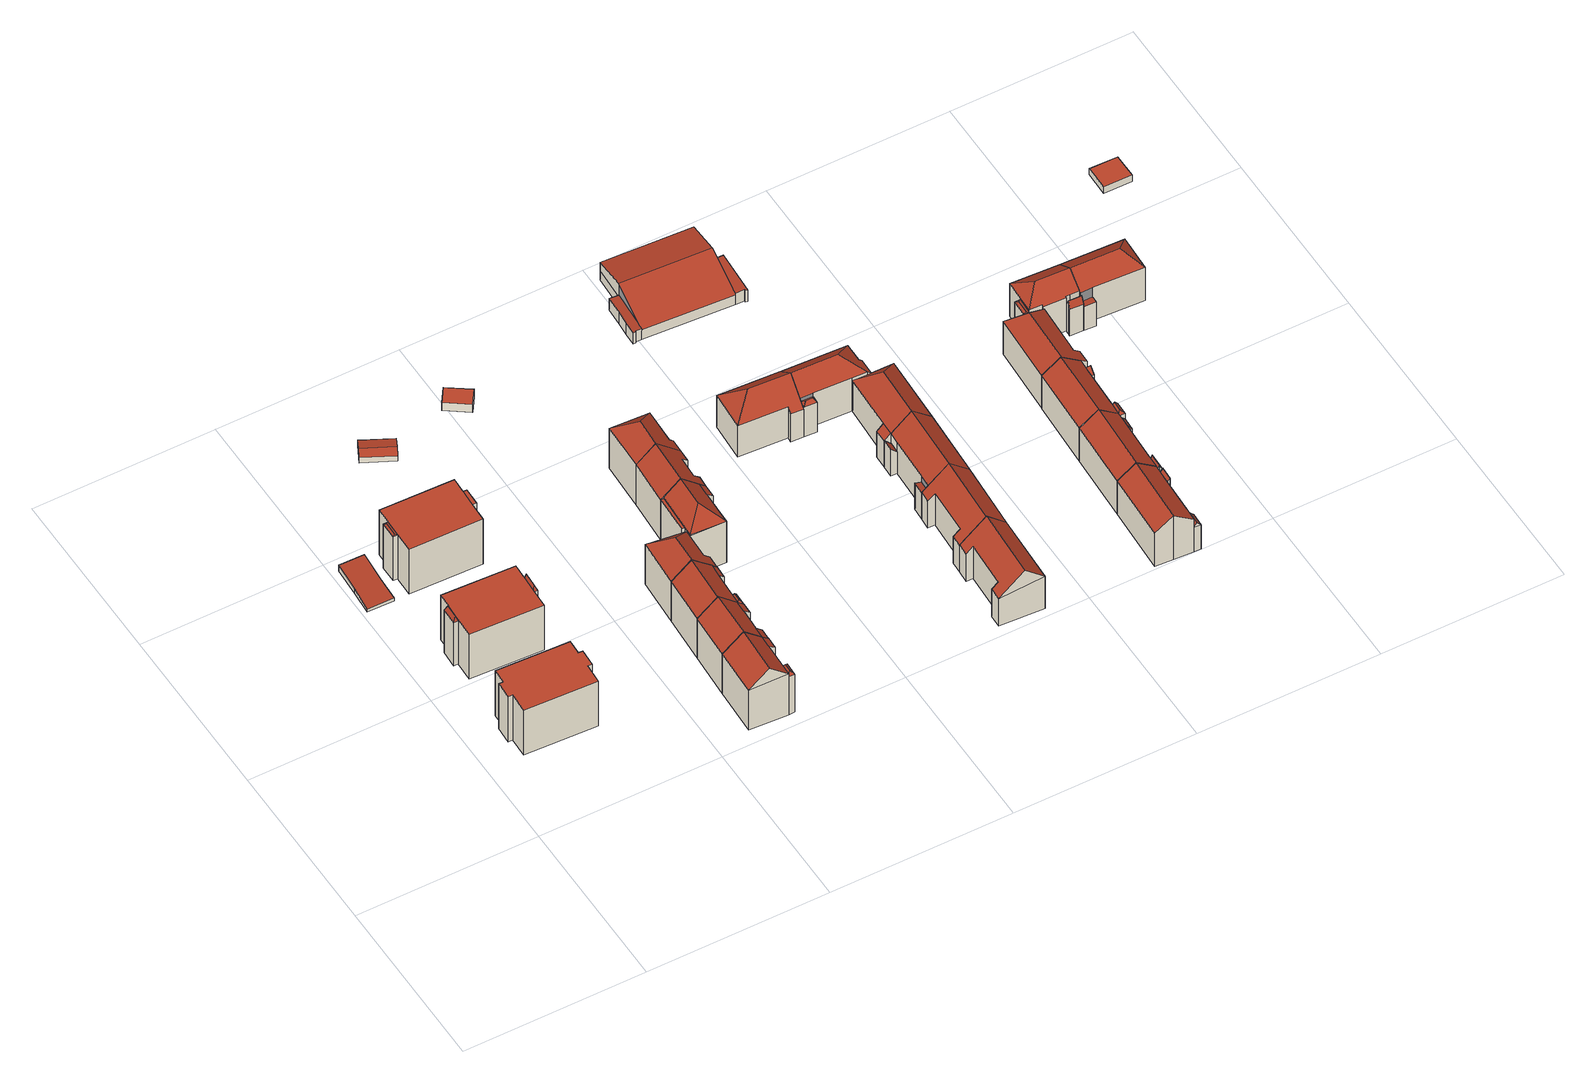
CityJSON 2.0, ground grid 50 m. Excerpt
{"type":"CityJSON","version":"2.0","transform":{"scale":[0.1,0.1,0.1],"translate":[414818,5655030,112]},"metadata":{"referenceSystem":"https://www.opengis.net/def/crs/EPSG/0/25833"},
"CityObjects":{
"building1":{"type":"Building","attributes":{"Dachtyp_tdc":"tdcPolyFlatRoof","Gemeindeschluessel":14612000,"Dachneigung":0,"QualitaetDacherkennung":56,"Geometrietyp2DReferenz":"3000","measuredHeight":15.56,"function":"31001_9998","roofType":"1000"},"geometry":[{"type":"Solid","lod":"2","boundaries":[[[[0,1,2,3]],[[1,4,5,2]],[[4,6,7,5]],[[6,8,9,7]],[[8,10,11,9]],[[10,12,13,11]],[[12,14,15,13]],[[14,16,17,15]],[[16,18,19,17]],[[18,20,21,19]],[[20,22,23,21]],[[22,0,3,23]],[[22,20,18,16,14,12,10,8,6,4,1,0]],[[3,2,5,7,9,11,13,15,17,19,21,23]]]],"semantics":{"surfaces":[{"type":"WallSurface"},{"type":"RoofSurface"},{"type":"GroundSurface"}],"values":[[0,0,0,0,0,0,0,0,0,0,0,0,1,2]]}}]},
"building2":{"type":"Building","attributes":{"Dachtyp_tdc":"tdcPolyFlatRoof","Gemeindeschluessel":14612000,"Dachneigung":4.53,"QualitaetDacherkennung":65,"Geometrietyp2DReferenz":"3000","measuredHeight":2.15,"function":"31001_9998","roofType":"2100"},"geometry":[{"type":"Solid","lod":"2","boundaries":[[[[24,25,26,27]],[[25,28,29,26]],[[28,30,31,29]],[[30,32,33,31]],[[32,34,35,33]],[[34,24,27,35]],[[34,32,30,28,25,24]],[[27,26,29,31,33,35]]]],"semantics":{"surfaces":[{"type":"WallSurface"},{"type":"RoofSurface"},{"type":"GroundSurface"}],"values":[[0,0,0,0,0,0,1,2]]}}]},
"building3":{"type":"Building","attributes":{"Gemeindeschluessel":14612000,"Geometrietyp2DReferenz":"3000","function":"31001_9998","roofType":"9999"},"children":["building3-1","building3-2","building3-3"]},
"building3-1":{"type":"BuildingPart","attributes":{"Dachtyp_tdc":"tdcFreeFormRoof","Dachneigung":69.29,"QualitaetDacherkennung":37,"Geometrietyp2DReferenz":"3000","measuredHeight":16.47,"roofType":"5000"},"parents":["building3"],"geometry":[{"type":"MultiSurface","lod":"2","boundaries":[[[36,37,38,39]],[[37,40,41,38]],[[40,42,43,41]],[[44,42,40]],[[45,44,40,37]],[[45,37,36]],[[44,45,36,42]],[[39,38,41,43]]],"semantics":{"surfaces":[{"type":"WallSurface"},{"type":"RoofSurface"},{"type":"GroundSurface"}],"values":[0,0,0,1,1,1,1,2]}}]},
"building3-2":{"type":"BuildingPart","attributes":{"Dachtyp_tdc":"tdcPolyFlatRoof","Dachneigung":0,"QualitaetDacherkennung":58,"Geometrietyp2DReferenz":"3000","measuredHeight":15.53,"roofType":"1000"},"parents":["building3"],"geometry":[{"type":"MultiSurface","lod":"2","boundaries":[[[46,47,48]],[[46,49,50,47]],[[49,51,52,50]],[[51,53,39,52]],[[53,36,39]],[[54,55,56,43,42]],[[55,57,58,56]],[[57,59,60,58]],[[59,61,60]],[[57,55,54,53,51,49,46,59]],[[47,50,52,39,43,56,58,60]]],"semantics":{"surfaces":[{"type":"WallSurface"},{"type":"RoofSurface"},{"type":"GroundSurface"}],"values":[0,0,0,0,0,0,0,0,0,1,2]}}]},
"building3-3":{"type":"BuildingPart","attributes":{"Dachtyp_tdc":"tdcFreeFormRoof","Dachneigung":70.36,"QualitaetDacherkennung":28,"Geometrietyp2DReferenz":"3000","measuredHeight":16.36,"roofType":"5000"},"parents":["building3"],"geometry":[{"type":"MultiSurface","lod":"2","boundaries":[[[62,48,63]],[[64,62,63,65]],[[64,65,61]],[[62,64,61,48]],[[60,66,67,47]],[[61,65,66,60]],[[65,63,67,66]],[[63,48,47,67]]],"semantics":{"surfaces":[{"type":"RoofSurface"},{"type":"WallSurface"},{"type":"GroundSurface"}],"values":[0,0,1,0,2,1,1,1]}}]},
"building4":{"type":"Building","attributes":{"Gemeindeschluessel":14612000,"Geometrietyp2DReferenz":"3000","function":"31001_9998","roofType":"9999"},"children":["building4-1","building4-2","building4-3"]},
"building4-1":{"type":"BuildingPart","attributes":{"Dachtyp_tdc":"tdcPolyFlatRoof","Dachneigung":0,"QualitaetDacherkennung":60,"Geometrietyp2DReferenz":"3000","measuredHeight":15.54,"roofType":"1000"},"parents":["building4"],"geometry":[{"type":"MultiSurface","lod":"2","boundaries":[[[68,69,70,71]],[[69,72,70]],[[73,74,75]],[[73,76,77,74]],[[76,78,79,77]],[[78,80,81,79]],[[80,82,81]],[[83,84,85]],[[83,86,87,84]],[[86,68,71,87]],[[86,83,80,78,76,73,69,68]],[[71,70,74,77,79,81,84,87]]],"semantics":{"surfaces":[{"type":"WallSurface"},{"type":"RoofSurface"},{"type":"GroundSurface"}],"values":[0,0,0,0,0,0,0,0,0,0,1,2]}}]},
"building4-2":{"type":"BuildingPart","attributes":{"Dachtyp_tdc":"tdcPolyFlatRoof","Dachneigung":0,"QualitaetDacherkennung":41,"Geometrietyp2DReferenz":"3000","measuredHeight":15.31,"roofType":"1000"},"parents":["building4"],"geometry":[{"type":"MultiSurface","lod":"2","boundaries":[[[70,88,89,74]],[[72,90,88,70]],[[90,91,89,88]],[[91,75,74,89]],[[75,91,90,72]]],"semantics":{"surfaces":[{"type":"GroundSurface"},{"type":"WallSurface"},{"type":"RoofSurface"}],"values":[0,1,1,1,2]}}]},
"building4-3":{"type":"BuildingPart","attributes":{"Dachtyp_tdc":"tdcFreeFormRoof","Dachneigung":13.51,"QualitaetDacherkennung":42,"Geometrietyp2DReferenz":"3000","measuredHeight":15.45,"roofType":"5000"},"parents":["building4"],"geometry":[{"type":"MultiSurface","lod":"2","boundaries":[[[82,92,93,81]],[[92,94,95,93]],[[94,85,84,95]],[[96,85,94]],[[97,96,94,92]],[[97,92,82]],[[96,97,82,85]],[[81,93,95,84]]],"semantics":{"surfaces":[{"type":"WallSurface"},{"type":"RoofSurface"},{"type":"GroundSurface"}],"values":[0,0,0,1,1,1,1,2]}}]},
"building5":{"type":"Building","attributes":{"Dachtyp_tdc":"tdcGableRoof","Gemeindeschluessel":14612000,"Dachneigung":10.88,"QualitaetDacherkennung":82,"Geometrietyp2DReferenz":"3000","measuredHeight":2.51,"function":"31001_9998","roofType":"3100"},"geometry":[{"type":"Solid","lod":"2","boundaries":[[[[98,99,100,101]],[[99,102,103,100]],[[102,104,105,103]],[[104,98,101,105]],[[102,99,106]],[[98,104,107]],[[99,98,107,106]],[[104,102,106,107]],[[101,100,103,105]]]],"semantics":{"surfaces":[{"type":"WallSurface"},{"type":"RoofSurface"},{"type":"GroundSurface"}],"values":[[0,0,0,0,0,0,1,1,2]]}}]},
"building6":{"type":"Building","attributes":{"Gemeindeschluessel":14612000,"Geometrietyp2DReferenz":"3000","function":"31001_9998","roofType":"9999"},"children":["building6-1","building6-2","building6-3"]},
"building6-1":{"type":"BuildingPart","attributes":{"Dachtyp_tdc":"tdcPolyFlatRoof","Dachneigung":37.97,"QualitaetDacherkennung":57,"Geometrietyp2DReferenz":"3000","measuredHeight":14.27,"roofType":"2100"},"parents":["building6"],"geometry":[{"type":"MultiSurface","lod":"2","boundaries":[[[108,109,110,111]],[[112,113,114,115]],[[112,108,111,113]],[[112,115,109,108]],[[111,110,114,113]]],"semantics":{"surfaces":[{"type":"WallSurface"},{"type":"RoofSurface"},{"type":"GroundSurface"}],"values":[0,0,0,1,2]}}]},
"building6-2":{"type":"BuildingPart","attributes":{"Dachtyp_tdc":"tdcGableRoof","Dachneigung":41.42,"QualitaetDacherkennung":83,"Geometrietyp2DReferenz":"3000","measuredHeight":18.69,"roofType":"3100"},"parents":["building6"],"geometry":[{"type":"MultiSurface","lod":"2","boundaries":[[[116,117,118,119]],[[117,115,114,118]],[[120,116,119,121,122]],[[115,117,123]],[[116,120,124]],[[117,116,124,123]],[[120,109,115,123,124]],[[119,118,114,110,125,121]]],"semantics":{"surfaces":[{"type":"WallSurface"},{"type":"RoofSurface"},{"type":"GroundSurface"}],"values":[0,0,0,0,0,1,1,2]}}]},
"building6-3":{"type":"BuildingPart","attributes":{"Dachtyp_tdc":"tdcFreeFormRoof","Dachneigung":53.32,"QualitaetDacherkennung":16,"Geometrietyp2DReferenz":"3000","measuredHeight":14.22,"roofType":"5000"},"parents":["building6"],"geometry":[{"type":"MultiSurface","lod":"2","boundaries":[[[126,127,128,125]],[[127,129,130,128]],[[129,122,121,130]],[[131,122,129]],[[132,131,129,127]],[[132,127,126]],[[131,132,126,122]],[[125,128,130,121]]],"semantics":{"surfaces":[{"type":"WallSurface"},{"type":"RoofSurface"},{"type":"GroundSurface"}],"values":[0,0,0,1,1,1,1,2]}}]},
"building7":{"type":"Building","attributes":{"Gemeindeschluessel":14612000,"Geometrietyp2DReferenz":"3000","function":"31001_9998","roofType":"9999"},"children":["building7-1","building7-2","building7-3"]},
"building7-1":{"type":"BuildingPart","attributes":{"Dachtyp_tdc":"tdcPolyFlatRoof","Dachneigung":42.41,"QualitaetDacherkennung":51,"Geometrietyp2DReferenz":"3000","measuredHeight":14.27,"roofType":"2100"},"parents":["building7"],"geometry":[{"type":"MultiSurface","lod":"2","boundaries":[[[133,134,135,136,137]],[[134,138,139,135]],[[138,115,140,141,139]],[[115,138,134,133]],[[136,135,139,141]]],"semantics":{"surfaces":[{"type":"WallSurface"},{"type":"RoofSurface"},{"type":"GroundSurface"}],"values":[0,0,0,1,2]}}]},
"building7-2":{"type":"BuildingPart","attributes":{"Dachtyp_tdc":"tdcPolyFlatRoof","Dachneigung":41.03,"QualitaetDacherkennung":44,"Geometrietyp2DReferenz":"3000","measuredHeight":14.27,"roofType":"2100"},"parents":["building7"],"geometry":[{"type":"MultiSurface","lod":"2","boundaries":[[[142,143,144,145,146]],[[147,148,149,150,151]],[[148,142,146,149]],[[148,147,143,142]],[[146,145,150,149]]],"semantics":{"surfaces":[{"type":"WallSurface"},{"type":"RoofSurface"},{"type":"GroundSurface"}],"values":[0,0,0,1,2]}}]},
"building7-3":{"type":"BuildingPart","attributes":{"Dachtyp_tdc":"tdcGableRoof","Dachneigung":41.92,"QualitaetDacherkennung":83,"Geometrietyp2DReferenz":"3000","measuredHeight":18.7,"roofType":"3100"},"parents":["building7"],"geometry":[{"type":"MultiSurface","lod":"2","boundaries":[[[144,137,136,145]],[[140,117,152,141]],[[117,153,154,152]],[[153,155,156,154]],[[155,151,150,156]],[[133,143,147,157,158,159,115]],[[117,159,158,153]],[[140,115,159,117]],[[155,157,147,151]],[[153,158,157,155]],[[144,143,133,137]],[[145,136,141,152,154,156,150]]],"semantics":{"surfaces":[{"type":"WallSurface"},{"type":"RoofSurface"},{"type":"GroundSurface"}],"values":[0,0,0,0,0,1,1,0,0,0,0,2]}}]},
"building8":{"type":"Building","attributes":{"Gemeindeschluessel":14612000,"Geometrietyp2DReferenz":"3000","function":"31001_9998","roofType":"9999"},"children":["building8-1","building8-2","building8-3"]},
"building8-1":{"type":"BuildingPart","attributes":{"Dachtyp_tdc":"tdcFreeFormRoof","Dachneigung":59.49,"QualitaetDacherkennung":20,"Geometrietyp2DReferenz":"3000","measuredHeight":14.05,"roofType":"5000"},"parents":["building8"],"geometry":[{"type":"MultiSurface","lod":"2","boundaries":[[[160,161,162,163]],[[161,164,149,162]],[[164,165,166,149]],[[165,167,156,166]],[[165,164,168]],[[164,161,169,168]],[[161,160,169]],[[160,165,168,169]],[[166,163,162,149,166,156]]],"semantics":{"surfaces":[{"type":"WallSurface"},{"type":"RoofSurface"},{"type":"GroundSurface"}],"values":[0,0,0,0,1,1,1,1,2]}}]},
"building8-2":{"type":"BuildingPart","attributes":{"Dachtyp_tdc":"tdcGableRoof","Dachneigung":41.66,"QualitaetDacherkennung":82,"Geometrietyp2DReferenz":"3000","measuredHeight":18.61,"roofType":"3100"},"parents":["building8"],"geometry":[{"type":"MultiSurface","lod":"2","boundaries":[[[157,156,167]],[[157,170,171,156]],[[170,172,154,171]],[[172,173,174,154]],[[173,175,176,174]],[[175,177,178,179,176]],[[180,181,160,163,182,183]],[[175,173,172,170]],[[170,157,184,181,180,177,175]],[[163,166,156,171,154,174,176,179,182]]],"semantics":{"surfaces":[{"type":"WallSurface"},{"type":"RoofSurface"},{"type":"GroundSurface"}],"values":[0,0,0,0,0,0,0,1,1,2]}}]},
"building8-3":{"type":"BuildingPart","attributes":{"Dachtyp_tdc":"tdcPolyFlatRoof","Dachneigung":39.72,"QualitaetDacherkennung":42,"Geometrietyp2DReferenz":"3000","measuredHeight":14.04,"roofType":"2100"},"parents":["building8"],"geometry":[{"type":"MultiSurface","lod":"2","boundaries":[[[185,183,182,186]],[[178,187,188,179]],[[187,185,186,188]],[[187,178,183,185]],[[186,182,179,188]]],"semantics":{"surfaces":[{"type":"WallSurface"},{"type":"RoofSurface"},{"type":"GroundSurface"}],"values":[0,0,0,1,2]}}]},
"building9":{"type":"Building","attributes":{"Dachtyp_tdc":"tdcFreeFormRoof","Gemeindeschluessel":14612000,"Dachneigung":41.73,"QualitaetDacherkennung":72,"Geometrietyp2DReferenz":"3000","measuredHeight":18.62,"function":"31001_9998","roofType":"5000"},"geometry":[{"type":"Solid","lod":"2","boundaries":[[[[189,173,174,188]],[[173,190,191,174]],[[190,192,193,191]],[[192,194,195,193]],[[194,196,197,195]],[[196,198,199,197]],[[198,189,188,199]],[[200,194,192,190,201]],[[202,201,190,173]],[[189,198,196,200,201,202]],[[173,189,202]],[[196,194,200]],[[188,174,191,193,195,197,199]]]],"semantics":{"surfaces":[{"type":"WallSurface"},{"type":"RoofSurface"},{"type":"GroundSurface"}],"values":[[0,0,0,0,0,0,0,1,1,1,0,0,2]]}}]},
"building10":{"type":"Building","attributes":{"Dachtyp_tdc":"tdcPolyFlatRoof","Gemeindeschluessel":14612000,"Dachneigung":0,"QualitaetDacherkennung":68,"Geometrietyp2DReferenz":"3000","measuredHeight":2.83,"function":"31001_9998","roofType":"1000"},"geometry":[{"type":"Solid","lod":"2","boundaries":[[[[203,204,205,206]],[[204,207,208,205]],[[207,209,210,208]],[[209,203,206,210]],[[209,207,204,203]],[[206,205,208,210]]]],"semantics":{"surfaces":[{"type":"WallSurface"},{"type":"RoofSurface"},{"type":"GroundSurface"}],"values":[[0,0,0,0,1,2]]}}]},
"building11":{"type":"Building","attributes":{"Gemeindeschluessel":14612000,"Geometrietyp2DReferenz":"3000","function":"31001_9998","roofType":"9999"},"children":["building11-1","building11-2","building11-3"]},
"building11-1":{"type":"BuildingPart","attributes":{"Dachtyp_tdc":"tdcPolyFlatRoof","Dachneigung":42.08,"QualitaetDacherkennung":59,"Geometrietyp2DReferenz":"3000","measuredHeight":14.26,"roofType":"2100"},"parents":["building11"],"geometry":[{"type":"MultiSurface","lod":"2","boundaries":[[[211,212,213,214]],[[215,216,217,218]],[[216,211,214,217]],[[216,215,212,211]],[[214,213,218,217]]],"semantics":{"surfaces":[{"type":"WallSurface"},{"type":"RoofSurface"},{"type":"GroundSurface"}],"values":[0,0,0,1,2]}}]},
"building11-2":{"type":"BuildingPart","attributes":{"Dachtyp_tdc":"tdcPolyFlatRoof","Dachneigung":0,"QualitaetDacherkennung":66,"Geometrietyp2DReferenz":"3000","measuredHeight":14.29,"roofType":"1000"},"parents":["building11"],"geometry":[{"type":"MultiSurface","lod":"2","boundaries":[[[219,193,195,220]],[[219,221,222,193]],[[221,223,224,222]],[[223,221,219,220]],[[195,193,222,224]]],"semantics":{"surfaces":[{"type":"WallSurface"},{"type":"RoofSurface"},{"type":"GroundSurface"}],"values":[0,0,0,1,2]}}]},
"building11-3":{"type":"BuildingPart","attributes":{"Dachtyp_tdc":"tdcHipAndGableRoof","Dachneigung":41.73,"QualitaetDacherkennung":84,"Geometrietyp2DReferenz":"3000","measuredHeight":18.72,"roofType":"5000"},"parents":["building11"],"geometry":[{"type":"MultiSurface","lod":"2","boundaries":[[[225,226,213,212]],[[225,227,228,226]],[[227,220,195,228]],[[223,215,218,224]],[[229,225,230]],[[212,215,231,230,225]],[[232,229,230,231,233]],[[220,232,233,223]],[[223,233,231,215]],[[227,229,232,220]],[[225,229,227]],[[213,226,228,195,224,218]]],"semantics":{"surfaces":[{"type":"WallSurface"},{"type":"RoofSurface"},{"type":"GroundSurface"}],"values":[0,0,0,0,1,1,1,0,0,0,0,2]}}]},
"building12":{"type":"Building","attributes":{"Dachtyp_tdc":"tdcFreeFormRoof","Gemeindeschluessel":14612000,"Dachneigung":41.51,"QualitaetDacherkennung":79,"Geometrietyp2DReferenz":"3000","measuredHeight":18.66,"function":"31001_9998","roofType":"5000"},"geometry":[{"type":"Solid","lod":"2","boundaries":[[[[234,235,236,237]],[[235,238,239,236]],[[240,241,242,243]],[[241,216,217,242]],[[216,244,222,217]],[[244,245,246,222]],[[245,234,237,246]],[[231,247,245,244]],[[216,241,240,238,235,234,247,231]],[[244,216,231]],[[234,245,247]],[[237,236,239,243,242,217,222,246]],[[238,240,243,239]]]],"semantics":{"surfaces":[{"type":"WallSurface"},{"type":"RoofSurface"},{"type":"GroundSurface"}],"values":[[0,0,0,0,0,0,0,1,1,0,0,2,0]]}}]},
"building13":{"type":"Building","attributes":{"Dachtyp_tdc":"tdcHipAndGableRoof","Gemeindeschluessel":14612000,"Dachneigung":41.82,"QualitaetDacherkennung":81,"Geometrietyp2DReferenz":"3000","measuredHeight":18.55,"function":"31001_9998","roofType":"5000"},"geometry":[{"type":"Solid","lod":"2","boundaries":[[[[234,247,248,249]],[[247,250,251,248]],[[250,252,253,251]],[[252,254,255,253]],[[254,256,257,255]],[[256,258,259,257]],[[258,234,249,259]],[[254,252,260]],[[252,250,247,260]],[[247,234,258,256,254,260]],[[249,248,251,253,255,257,259]]]],"semantics":{"surfaces":[{"type":"WallSurface"},{"type":"RoofSurface"},{"type":"GroundSurface"}],"values":[[0,0,0,0,0,0,0,1,1,1,2]]}}]},
"building14":{"type":"Building","attributes":{"Dachtyp_tdc":"tdcHipAndGableRoof","Gemeindeschluessel":14612000,"Dachneigung":41.79,"QualitaetDacherkennung":74,"Geometrietyp2DReferenz":"3000","measuredHeight":15.67,"function":"31001_9998","roofType":"5000"},"geometry":[{"type":"Solid","lod":"2","boundaries":[[[[261,262,263,264]],[[262,265,266,263]],[[265,267,268,266]],[[267,269,270,268]],[[269,271,272,270]],[[271,273,274,272]],[[273,261,264,274]],[[269,267,275]],[[267,265,262,261,273,275]],[[273,271,269,275]],[[264,263,266,268,270,272,274]]]],"semantics":{"surfaces":[{"type":"WallSurface"},{"type":"RoofSurface"},{"type":"GroundSurface"}],"values":[[0,0,0,0,0,0,0,1,1,1,2]]}}]},
"building15":{"type":"Building","attributes":{"Dachtyp_tdc":"tdcFreeFormRoof","Gemeindeschluessel":14612000,"Dachneigung":41.68,"QualitaetDacherkennung":81,"Geometrietyp2DReferenz":"3000","measuredHeight":15.75,"function":"31001_9998","roofType":"5000"},"geometry":[{"type":"Solid","lod":"2","boundaries":[[[[276,277,278,279]],[[277,280,281,278]],[[280,282,283,281]],[[282,284,285,283]],[[284,286,287,285]],[[286,288,289,287]],[[288,290,291,289]],[[290,276,279,291]],[[277,276,292,293]],[[293,292,290,288,286,284,282,280]],[[280,277,293]],[[276,290,292]],[[279,278,281,283,285,287,289,291]]]],"semantics":{"surfaces":[{"type":"WallSurface"},{"type":"RoofSurface"},{"type":"GroundSurface"}],"values":[[0,0,0,0,0,0,0,0,1,1,0,0,2]]}}]},
"building16":{"type":"Building","attributes":{"Dachtyp_tdc":"tdcFreeFormRoof","Gemeindeschluessel":14612000,"Dachneigung":42.88,"QualitaetDacherkennung":81,"Geometrietyp2DReferenz":"3000","measuredHeight":15.83,"function":"31001_9998","roofType":"5000"},"geometry":[{"type":"Solid","lod":"2","boundaries":[[[[294,276,279,295]],[[276,296,291,279]],[[296,297,298,291]],[[297,299,300,298]],[[299,301,302,300]],[[301,303,304,302]],[[303,305,306,304]],[[305,294,295,306]],[[276,294,307,308]],[[308,307,305,303,301,299,297,296]],[[296,276,308]],[[294,305,307]],[[295,279,291,298,300,302,304,306]]]],"semantics":{"surfaces":[{"type":"WallSurface"},{"type":"RoofSurface"},{"type":"GroundSurface"}],"values":[[0,0,0,0,0,0,0,0,1,1,0,0,2]]}}]},
"building17":{"type":"Building","attributes":{"Gemeindeschluessel":14612000,"Geometrietyp2DReferenz":"3000","function":"31001_9998","roofType":"9999"},"children":["building17-1","building17-2","building17-3"]},
"building17-1":{"type":"BuildingPart","attributes":{"Dachtyp_tdc":"tdcPolyFlatRoof","Dachneigung":46.55,"QualitaetDacherkennung":32,"Geometrietyp2DReferenz":"3000","measuredHeight":9.25,"roofType":"2100"},"parents":["building17"],"geometry":[{"type":"MultiSurface","lod":"2","boundaries":[[[309,310,311,312]],[[313,314,315,316]],[[314,309,312,315]],[[314,313,310,309]],[[312,311,316,315]]],"semantics":{"surfaces":[{"type":"WallSurface"},{"type":"RoofSurface"},{"type":"GroundSurface"}],"values":[0,0,0,1,2]}}]},
"building17-2":{"type":"BuildingPart","attributes":{"Dachtyp_tdc":"tdcGableRoof","Dachneigung":41.88,"QualitaetDacherkennung":87,"Geometrietyp2DReferenz":"3000","measuredHeight":15.75,"roofType":"3100"},"parents":["building17"],"geometry":[{"type":"MultiSurface","lod":"2","boundaries":[[[317,318,319,320,295]],[[321,322,313,316,323,324]],[[325,326,327,311,310]],[[326,317,295,327]],[[328,329,307,294]],[[322,321,330,307,329,325]],[[318,330,321]],[[317,294,307,330,318]],[[326,328,294,317]],[[325,329,328,326]],[[295,320,323,316,311,327]]],"semantics":{"surfaces":[{"type":"WallSurface"},{"type":"RoofSurface"},{"type":"GroundSurface"}],"values":[0,0,0,0,1,1,0,0,0,0,2]}}]},
"building17-3":{"type":"BuildingPart","attributes":{"Dachtyp_tdc":"tdcPolyFlatRoof","Dachneigung":15.77,"QualitaetDacherkennung":24,"Geometrietyp2DReferenz":"3000","measuredHeight":9.1,"roofType":"2100"},"parents":["building17"],"geometry":[{"type":"MultiSurface","lod":"2","boundaries":[[[331,324,323,332]],[[319,333,306,320]],[[333,331,332,306]],[[333,319,324,331]],[[332,323,320,306]]],"semantics":{"surfaces":[{"type":"WallSurface"},{"type":"RoofSurface"},{"type":"GroundSurface"}],"values":[0,0,0,1,2]}}]},
"building18":{"type":"Building","attributes":{"Gemeindeschluessel":14612000,"Geometrietyp2DReferenz":"3000","function":"31001_9998","roofType":"9999"},"children":["building18-1","building18-2"]},
"building18-1":{"type":"BuildingPart","attributes":{"Dachtyp_tdc":"tdcFreeFormRoof","Dachneigung":38.47,"QualitaetDacherkennung":8,"Geometrietyp2DReferenz":"3000","measuredHeight":11.08,"roofType":"5000"},"parents":["building18"],"geometry":[{"type":"MultiSurface","lod":"2","boundaries":[[[334,335,336,337]],[[335,338,339,336]],[[338,340,341,339]],[[342,340,338]],[[343,342,338,335]],[[343,335,334]],[[342,343,334,340]],[[337,336,339,341]]],"semantics":{"surfaces":[{"type":"WallSurface"},{"type":"RoofSurface"},{"type":"GroundSurface"}],"values":[0,0,0,1,1,1,1,2]}}]},
"building18-2":{"type":"BuildingPart","attributes":{"Dachtyp_tdc":"tdcHipAndGableRoof","Dachneigung":41.81,"QualitaetDacherkennung":74,"Geometrietyp2DReferenz":"3000","measuredHeight":15.79,"roofType":"5000"},"parents":["building18"],"geometry":[{"type":"MultiSurface","lod":"2","boundaries":[[[344,273,345,341,340]],[[273,346,347,345]],[[346,348,349,347]],[[348,350,351,349]],[[350,352,353,351]],[[352,354,355,353]],[[354,356,357,355]],[[356,358,359,357]],[[358,360,334,337,359]],[[356,354,352,350,348,361]],[[348,346,273,361]],[[273,344,360,358,356,361]],[[341,345,347,349,351,353,355,357,359,337]]],"semantics":{"surfaces":[{"type":"WallSurface"},{"type":"RoofSurface"},{"type":"GroundSurface"}],"values":[0,0,0,0,0,0,0,0,0,1,1,1,2]}}]},
"building19":{"type":"Building","attributes":{"Gemeindeschluessel":14612000,"Geometrietyp2DReferenz":"3000","function":"31001_3211","roofType":"9999"},"children":["building19-1","building19-2","building19-3"]},
"building19-1":{"type":"BuildingPart","attributes":{"Dachtyp_tdc":"tdcPolyFlatRoof","Dachneigung":4,"QualitaetDacherkennung":86,"Geometrietyp2DReferenz":"3000","measuredHeight":4.05,"roofType":"2100"},"parents":["building19"],"geometry":[{"type":"MultiSurface","lod":"2","boundaries":[[[362,363,364,365]],[[363,366,367,364]],[[366,368,369,367]],[[368,370,371,372,369]],[[373,362,365,374,375]],[[373,376,370,368,366,363,362]],[[365,364,367,369,372,374]]],"semantics":{"surfaces":[{"type":"WallSurface"},{"type":"RoofSurface"},{"type":"GroundSurface"}],"values":[0,0,0,0,0,1,2]}}]},
"building19-2":{"type":"BuildingPart","attributes":{"Dachtyp_tdc":"tdcGableRoof","Dachneigung":20.49,"QualitaetDacherkennung":16,"Geometrietyp2DReferenz":"3000","measuredHeight":7.83,"roofType":"3100"},"parents":["building19"],"geometry":[{"type":"MultiSurface","lod":"2","boundaries":[[[371,377,378,372]],[[371,376,379,380,381,377]],[[382,380,379,383]],[[384,382,383,385]],[[385,383,379,373,375]],[[386,387,380,382,384]],[[378,388,389,390,374,372]],[[386,384,389,388]],[[384,385,390,389]],[[385,375,374,390]]],"semantics":{"surfaces":[{"type":"WallSurface"},{"type":"RoofSurface"},{"type":"GroundSurface"}],"values":[0,1,1,0,0,0,2,0,0,0]}}]},
"building19-3":{"type":"BuildingPart","attributes":{"Dachtyp_tdc":"tdcPolyFlatRoof","Dachneigung":3.23,"QualitaetDacherkennung":86,"Geometrietyp2DReferenz":"3000","measuredHeight":4,"roofType":"2100"},"parents":["building19"],"geometry":[{"type":"MultiSurface","lod":"2","boundaries":[[[391,392,393,378,377]],[[392,394,395,393]],[[394,396,397,395]],[[396,398,399,397]],[[398,400,401,399]],[[400,402,403,401]],[[402,387,386,388,403]],[[402,400,398,396,394,392,391,381,387]],[[388,378,393,395,397,399,401,403]]],"semantics":{"surfaces":[{"type":"WallSurface"},{"type":"RoofSurface"},{"type":"GroundSurface"}],"values":[0,0,0,0,0,0,0,1,2]}}]},
"building20":{"type":"Building","attributes":{"Gemeindeschluessel":14612000,"Geometrietyp2DReferenz":"3000","function":"31001_9998","roofType":"9999"},"children":["building20-1","building20-2"]},
"building20-1":{"type":"BuildingPart","attributes":{"Dachtyp_tdc":"tdcPolyFlatRoof","Dachneigung":47.83,"QualitaetDacherkennung":32,"Geometrietyp2DReferenz":"3000","measuredHeight":10.76,"roofType":"2100"},"parents":["building20"],"geometry":[{"type":"MultiSurface","lod":"2","boundaries":[[[404,405,406,407,408]],[[409,410,312,411,412]],[[410,404,408,312]],[[410,409,405,404]],[[408,407,411,312]]],"semantics":{"surfaces":[{"type":"WallSurface"},{"type":"RoofSurface"},{"type":"GroundSurface"}],"values":[0,0,0,1,2]}}]},
"building20-2":{"type":"BuildingPart","attributes":{"Dachtyp_tdc":"tdcHipAndGableRoof","Dachneigung":41.91,"QualitaetDacherkennung":83,"Geometrietyp2DReferenz":"3000","measuredHeight":15.74,"roofType":"5000"},"parents":["building20"],"geometry":[{"type":"MultiSurface","lod":"2","boundaries":[[[406,413,414,407]],[[413,354,415,414]],[[354,416,417,415]],[[416,328,327,417]],[[328,329,418,327]],[[329,412,411,418]],[[416,354,413,419]],[[413,406,412,329,419]],[[329,328,416,419]],[[411,407,414,415,417,327,418]]],"semantics":{"surfaces":[{"type":"WallSurface"},{"type":"RoofSurface"},{"type":"GroundSurface"}],"values":[0,0,0,0,0,0,1,1,1,2]}}]},
"building21":{"type":"Building","attributes":{"Gemeindeschluessel":14612000,"Geometrietyp2DReferenz":"3000","function":"31001_9998","roofType":"9999"},"children":["building21-1","building21-2","building21-3"]},
"building21-1":{"type":"BuildingPart","attributes":{"Dachtyp_tdc":"tdcGableRoof","Dachneigung":36.44,"QualitaetDacherkennung":92,"Geometrietyp2DReferenz":"3000","measuredHeight":15.2,"roofType":"3100"},"parents":["building21"],"geometry":[{"type":"MultiSurface","lod":"2","boundaries":[[[420,421,422,423,424]],[[425,426,427]],[[425,428,429,426]],[[428,430,431,429]],[[430,432,433,431]],[[432,434,435,433]],[[434,436,437,438,435]],[[420,424,439]],[[434,432,430,428]],[[428,425,421,420,436,434]],[[423,426,429,431,433,435,438,424]]],"semantics":{"surfaces":[{"type":"WallSurface"},{"type":"RoofSurface"},{"type":"GroundSurface"}],"values":[0,0,0,0,0,0,0,0,1,1,2]}}]},
"building21-2":{"type":"BuildingPart","attributes":{"Dachtyp_tdc":"tdcFreeFormRoof","Dachneigung":50.15,"QualitaetDacherkennung":12,"Geometrietyp2DReferenz":"3000","measuredHeight":9.48,"roofType":"5000"},"parents":["building21"],"geometry":[{"type":"MultiSurface","lod":"2","boundaries":[[[422,440,441,423]],[[440,442,443,441]],[[442,427,426,443]],[[444,427,442]],[[445,444,442,440]],[[445,440,422]],[[444,445,422,427]],[[423,441,443,426]]],"semantics":{"surfaces":[{"type":"WallSurface"},{"type":"RoofSurface"},{"type":"GroundSurface"}],"values":[0,0,0,0,1,0,1,2]}}]},
"building21-3":{"type":"BuildingPart","attributes":{"Dachtyp_tdc":"tdcPolyFlatRoof","Dachneigung":54.29,"QualitaetDacherkennung":22,"Geometrietyp2DReferenz":"3000","measuredHeight":9.66,"roofType":"2100"},"parents":["building21"],"geometry":[{"type":"MultiSurface","lod":"2","boundaries":[[[446,447,448,449]],[[447,439,424,448]],[[437,446,449,438]],[[437,439,447,446]],[[449,448,424,438]]],"semantics":{"surfaces":[{"type":"WallSurface"},{"type":"RoofSurface"},{"type":"GroundSurface"}],"values":[0,0,0,1,2]}}]},
"building22":{"type":"Building","attributes":{"Gemeindeschluessel":14612000,"Geometrietyp2DReferenz":"3000","function":"31001_9998","roofType":"9999"},"children":["building22-1","building22-2","building22-3"]},
"building22-1":{"type":"BuildingPart","attributes":{"Dachtyp_tdc":"tdcFreeFormRoof","Dachneigung":66.01,"QualitaetDacherkennung":10,"Geometrietyp2DReferenz":"3000","measuredHeight":11.31,"roofType":"5000"},"parents":["building22"],"geometry":[{"type":"MultiSurface","lod":"2","boundaries":[[[450,451,452,453]],[[451,454,449,452]],[[454,455,456,449]],[[455,457,438,456]],[[458,450,453,459]],[[455,454,451,450]],[[450,458,457,455]],[[453,452,449,456,438,459]]],"semantics":{"surfaces":[{"type":"WallSurface"},{"type":"RoofSurface"},{"type":"GroundSurface"}],"values":[0,0,0,0,0,1,1,2]}}]},
"building22-2":{"type":"BuildingPart","attributes":{"Dachtyp_tdc":"tdcGableRoof","Dachneigung":36.4,"QualitaetDacherkennung":93,"Geometrietyp2DReferenz":"3000","measuredHeight":15.23,"roofType":"3100"},"parents":["building22"],"geometry":[{"type":"MultiSurface","lod":"2","boundaries":[[[460,461,458,459,462]],[[463,438,457]],[[463,464,435,438]],[[464,432,433,435]],[[432,465,466,433]],[[465,467,468,466]],[[467,469,470,471,468]],[[460,462,472]],[[467,465,432,464]],[[464,463,461,460,469,467]],[[459,438,435,433,466,468,471,462]]],"semantics":{"surfaces":[{"type":"WallSurface"},{"type":"RoofSurface"},{"type":"GroundSurface"}],"values":[0,0,0,0,0,0,0,0,1,1,2]}}]},
"building22-3":{"type":"BuildingPart","attributes":{"Dachtyp_tdc":"tdcFreeFormRoof","Dachneigung":46.06,"QualitaetDacherkennung":14,"Geometrietyp2DReferenz":"3000","measuredHeight":9.33,"roofType":"5000"},"parents":["building22"],"geometry":[{"type":"MultiSurface","lod":"2","boundaries":[[[470,473,474,471]],[[473,475,476,474]],[[475,477,478,476]],[[477,472,462,478]],[[473,470,472,479]],[[472,477,479]],[[477,475,473,479]],[[462,471,474,476,478]]],"semantics":{"surfaces":[{"type":"WallSurface"},{"type":"RoofSurface"},{"type":"GroundSurface"}],"values":[0,0,0,0,1,1,1,2]}}]},
"building23":{"type":"Building","attributes":{"Gemeindeschluessel":14612000,"Geometrietyp2DReferenz":"3000","function":"31001_9998","roofType":"9999"},"children":["building23-1","building23-2","building23-3"]},
"building23-1":{"type":"BuildingPart","attributes":{"Dachtyp_tdc":"tdcGableRoof","Dachneigung":36.16,"QualitaetDacherkennung":94,"Geometrietyp2DReferenz":"3000","measuredHeight":15.23,"roofType":"3100"},"parents":["building23"],"geometry":[{"type":"MultiSurface","lod":"2","boundaries":[[[480,481,482,483,484]],[[469,467,468,471]],[[467,465,466,468]],[[465,485,486,466]],[[485,487,488,486]],[[487,489,490,491,488]],[[480,484,492]],[[487,485,465,467]],[[467,469,481,480,489,487]],[[483,471,468,466,486,488,491,484]]],"semantics":{"surfaces":[{"type":"WallSurface"},{"type":"RoofSurface"},{"type":"GroundSurface"}],"values":[0,0,0,0,0,0,0,1,1,2]}}]},
"building23-2":{"type":"BuildingPart","attributes":{"Dachtyp_tdc":"tdcFreeFormRoof","Dachneigung":51.23,"QualitaetDacherkennung":6,"Geometrietyp2DReferenz":"3000","measuredHeight":11.37,"roofType":"5000"},"parents":["building23"],"geometry":[{"type":"MultiSurface","lod":"2","boundaries":[[[493,494,476,495]],[[494,496,471,476]],[[482,497,498,483]],[[497,493,495,498]],[[496,494,499]],[[494,493,497,499]],[[497,482,496,499]],[[495,476,471,483,498]]],"semantics":{"surfaces":[{"type":"WallSurface"},{"type":"RoofSurface"},{"type":"GroundSurface"}],"values":[0,0,0,0,1,1,1,2]}}]},
"building23-3":{"type":"BuildingPart","attributes":{"Dachtyp_tdc":"tdcGableRoof","Dachneigung":56.56,"QualitaetDacherkennung":16,"Geometrietyp2DReferenz":"3000","measuredHeight":10.12,"roofType":"3100"},"parents":["building23"],"geometry":[{"type":"MultiSurface","lod":"2","boundaries":[[[500,492,484,501]],[[490,502,503,491]],[[502,500,501,503]],[[500,502,504]],[[492,500,504,505]],[[502,490,505,504]],[[501,484,491,503]]],"semantics":{"surfaces":[{"type":"WallSurface"},{"type":"RoofSurface"},{"type":"GroundSurface"}],"values":[0,0,0,0,1,1,2]}}]},
"building24":{"type":"Building","attributes":{"Dachtyp_tdc":"tdcFreeFormRoof","Gemeindeschluessel":14612000,"Dachneigung":36.34,"QualitaetDacherkennung":84,"Geometrietyp2DReferenz":"3000","measuredHeight":15.21,"function":"31001_9998","roofType":"5000"},"geometry":[{"type":"Solid","lod":"2","boundaries":[[[[506,507,508,509]],[[507,510,511,508]],[[510,489,512,511]],[[489,485,513,512]],[[485,514,515,513]],[[514,516,517,515]],[[516,518,519,517]],[[518,520,521,519]],[[520,522,523,521]],[[522,506,509,523]],[[524,522,520,518,516,514,525]],[[526,525,514,485]],[[506,524,525,526,489,510,507]],[[485,489,526]],[[506,522,524]],[[509,508,511,512,513,515,517,519,521,523]]]],"semantics":{"surfaces":[{"type":"WallSurface"},{"type":"RoofSurface"},{"type":"GroundSurface"}],"values":[[0,0,0,0,0,0,0,0,0,0,1,1,1,0,0,2]]}}]},
"building25":{"type":"Building","attributes":{"Gemeindeschluessel":14612000,"Geometrietyp2DReferenz":"3000","function":"31001_9998","roofType":"9999"},"children":["building25-1","building25-2","building25-3"]},
"building25-1":{"type":"BuildingPart","attributes":{"Dachtyp_tdc":"tdcFreeFormRoof","Dachneigung":26.83,"QualitaetDacherkennung":15,"Geometrietyp2DReferenz":"3000","measuredHeight":11.31,"roofType":"5000"},"parents":["building25"],"geometry":[{"type":"MultiSurface","lod":"2","boundaries":[[[527,528,529,530]],[[531,532,517,519]],[[532,527,530,517]],[[528,527,533]],[[527,532,534,533]],[[532,531,534]],[[531,528,533,534]],[[530,529,519,517]]],"semantics":{"surfaces":[{"type":"WallSurface"},{"type":"RoofSurface"},{"type":"GroundSurface"}],"values":[0,0,0,1,1,1,1,2]}}]},
"building25-2":{"type":"BuildingPart","attributes":{"Dachtyp_tdc":"tdcHipAndGableRoof","Dachneigung":36.85,"QualitaetDacherkennung":85,"Geometrietyp2DReferenz":"3000","measuredHeight":15.22,"roofType":"5000"},"parents":["building25"],"geometry":[{"type":"MultiSurface","lod":"2","boundaries":[[[535,536,523,537,538]],[[536,539,521,523]],[[539,540,519,521]],[[540,531,519]],[[541,542,543,529,528]],[[542,544,545,543]],[[544,546,547,545]],[[546,548,549,550,547]],[[542,541,540,551]],[[540,539,536,535,552,548,546,551]],[[546,544,542,551]],[[550,553,537,523,521,519,529,543,545,547]]],"semantics":{"surfaces":[{"type":"WallSurface"},{"type":"RoofSurface"},{"type":"GroundSurface"}],"values":[0,0,0,0,0,0,0,0,1,1,1,2]}}]},
"building25-3":{"type":"BuildingPart","attributes":{"Dachtyp_tdc":"tdcFreeFormRoof","Dachneigung":67.43,"QualitaetDacherkennung":22,"Geometrietyp2DReferenz":"3000","measuredHeight":11.34,"roofType":"5000"},"parents":["building25"],"geometry":[{"type":"MultiSurface","lod":"2","boundaries":[[[554,538,537,555]],[[549,556,557,550]],[[556,558,559,557]],[[558,560,561,559]],[[560,562,563,561]],[[562,554,555,563]],[[558,556,549,564,538,554]],[[554,562,560,558]],[[555,537,553,550,557,559,561,563]]],"semantics":{"surfaces":[{"type":"WallSurface"},{"type":"RoofSurface"},{"type":"GroundSurface"}],"values":[0,0,0,0,0,0,1,1,2]}}]},
"building26":{"type":"Building","attributes":{"Gemeindeschluessel":14612000,"Geometrietyp2DReferenz":"3000","function":"31001_9998","roofType":"9999"},"children":["building26-1","building26-2"]},
"building26-1":{"type":"BuildingPart","attributes":{"Dachtyp_tdc":"tdcPolyFlatRoof","Dachneigung":3.38,"QualitaetDacherkennung":31,"Geometrietyp2DReferenz":"3000","measuredHeight":8.37,"roofType":"2100"},"parents":["building26"],"geometry":[{"type":"MultiSurface","lod":"2","boundaries":[[[565,566,567,568]],[[566,569,561,567]],[[569,570,557,561]],[[569,566,565,570]],[[557,568,567,561]]],"semantics":{"surfaces":[{"type":"WallSurface"},{"type":"RoofSurface"},{"type":"GroundSurface"}],"values":[0,0,0,1,2]}}]},
"building26-2":{"type":"BuildingPart","attributes":{"Dachtyp_tdc":"tdcHipAndGableRoof","Dachneigung":36.66,"QualitaetDacherkennung":80,"Geometrietyp2DReferenz":"3000","measuredHeight":15.32,"roofType":"5000"},"parents":["building26"],"geometry":[{"type":"MultiSurface","lod":"2","boundaries":[[[571,544,545,572]],[[544,573,574,545]],[[573,575,576,574]],[[575,577,565,568,576]],[[578,571,572,557,570]],[[575,573,579]],[[573,544,571,579]],[[571,578,577,575,579]],[[572,545,574,576,568,557]]],"semantics":{"surfaces":[{"type":"WallSurface"},{"type":"RoofSurface"},{"type":"GroundSurface"}],"values":[0,0,0,0,0,1,1,1,2]}}]},
"building27":{"type":"Building","attributes":{"Dachtyp_tdc":"tdcPolyFlatRoof","Gemeindeschluessel":14612000,"Dachneigung":2.96,"QualitaetDacherkennung":69,"Geometrietyp2DReferenz":"3000","measuredHeight":2.34,"function":"31001_9998","roofType":"2100"},"geometry":[{"type":"Solid","lod":"2","boundaries":[[[[580,581,582,583]],[[581,584,585,582]],[[584,586,587,585]],[[586,580,583,587]],[[586,584,581,580]],[[583,582,585,587]]]],"semantics":{"surfaces":[{"type":"WallSurface"},{"type":"RoofSurface"},{"type":"GroundSurface"}],"values":[[0,0,0,0,1,2]]}}]}
},
"vertices":[
[85,285,175],[87,333,175],[87,333,19],[85,285,19],[99,333,175],[99,333,19],[101,373,175],[101,373,19],[300,364,175],[300,364,19],[298,324,175],[298,324,19],[310,323,175],[310,323,19],[308,275,175],[308,275,19],[296,276,175],[296,276,19],[293,221,175],[293,221,19],[95,230,175],[95,230,19],[97,285,175],[97,285,19],
[80,806,30],[7,808,30],[7,808,20],[80,806,20],[12,874,35],[12,874,20],[16,954,41],[16,954,20],[85,953,41],[85,953,20],[81,872,35],[81,872,20],
[109,558,168],[97,558,168],[97,558,19],[109,558,19],[99,606,168],[99,606,19],[111,606,168],[111,606,19],[105,600,183],[104,564,183],
[308,549,174],[308,549,19],[308,549,166],[306,494,174],[306,494,19],[107,503,174],[107,503,19],[109,558,174],[111,606,174],[113,646,174],[113,646,19],[312,637,174],[312,637,19],[310,597,174],[310,597,19],[310,597,166],
[314,555,182],[320,549,166],[316,596,182],[322,596,166],[322,596,19],[320,549,19],
[326,946,175],[324,906,175],[324,906,19],[326,946,19],[324,906,172],[322,858,175],[322,858,19],[322,858,172],[320,803,175],[320,803,19],[122,808,175],[122,808,19],[123,863,175],[123,863,19],[123,863,172],[124,911,175],[124,911,19],[124,911,172],[125,952,175],[125,952,19],
[336,905,19],[334,857,19],[336,905,172],[334,857,172],
[111,864,172],[111,864,19],[112,911,172],[112,911,19],[118,905,174],[117,869,174],
[311,1183,42],[230,1224,42],[230,1224,23],[311,1183,23],[255,1274,42],[255,1274,23],[336,1233,42],[336,1233,23],[241,1245,48],[322,1204,48],
[722,132,139],[705,133,152],[705,133,9],[722,132,9],[724,165,139],[724,165,9],[707,166,9],[707,166,152],
[596,39,147],[601,171,147],[601,171,9],[596,39,9],[701,34,152],[701,34,9],[701,34,140],[657,168,196],[651,37,196],[703,72,9],
[703,72,140],[720,72,140],[720,72,9],[718,34,140],[718,34,9],[710,43,152],[711,63,152],
[708,198,152],[725,198,137],[725,198,10],[708,198,10],[708,198,147],[724,165,137],[724,165,10],[707,166,147],[707,166,10],
[728,259,138],[711,259,152],[711,259,147],[711,259,10],[728,259,10],[712,291,152],[729,290,138],[729,290,10],[712,291,10],[712,291,147],
[601,171,10],[607,297,147],[607,297,10],[709,291,147],[709,291,10],[709,291,155],[662,294,197],[657,168,197],
[715,328,137],[730,327,137],[730,327,10],[715,328,10],[729,290,137],[713,291,137],[713,291,10],[709,291,131],[721,299,151],[722,319,151],
[661,294,196],[661,294,10],[607,297,148],[614,430,148],[614,430,10],[668,427,196],[668,427,10],[720,424,152],[720,424,151],[720,424,10],[718,389,152],[715,328,151],[718,389,10],[718,389,150],[713,291,151],
[733,388,137],[733,388,10],[735,423,137],[735,423,10],
[735,423,136],[620,562,148],[620,562,10],[717,558,139],[717,558,10],[725,558,138],[725,558,10],[720,462,151],[720,462,10],[737,461,136],[737,461,10],[724,545,151],[671,507,197],[668,427,197],
[571,1272,46],[544,1232,46],[544,1232,18],[571,1272,18],[484,1274,46],[484,1274,18],[511,1314,46],[511,1314,18],
[841,622,138],[824,623,152],[824,623,10],[841,622,10],[826,659,152],[842,659,138],[842,659,10],[826,659,10],
[717,558,152],[725,558,152],[723,664,152],[723,664,10],[730,664,152],[730,664,10],
[820,525,152],[820,525,10],[723,529,152],[723,529,10],[723,529,155],[772,575,197],[776,662,197],[725,558,155],[730,664,155],
[848,785,138],[846,750,138],[846,750,10],[848,785,10],[830,751,152],[830,751,10],[827,691,152],[844,691,138],[844,691,10],[827,691,10],[723,664,150],[729,790,150],[729,790,10],[782,788,197],
[782,788,11],[848,785,11],[729,790,149],[729,790,11],[734,923,149],[734,923,11],[842,918,148],[842,918,11],[837,821,149],[837,821,11],[849,821,138],[849,821,11],[785,867,197],
[1178,777,107],[1144,779,107],[1144,779,11],[1178,777,11],[1145,793,119],[1145,793,11],[1012,800,119],[1012,800,11],[1018,908,120],[1018,908,11],[1185,899,120],[1185,899,11],[1182,845,168],[1182,845,11],[1069,851,168],
[1401,216,120],[1392,21,120],[1392,21,9],[1401,216,9],[1270,27,104],[1270,27,9],[1271,63,104],[1271,63,9],[1289,62,120],[1289,62,9],[1295,188,120],[1295,188,9],[1276,189,103],[1276,189,9],[1277,222,103],[1277,222,9],[1349,219,167],[1340,24,167],
[1412,406,119],[1412,406,9],[1277,222,101],[1279,255,101],[1279,255,9],[1297,254,118],[1297,254,9],[1303,380,117],[1303,380,9],[1284,381,101],[1284,381,9],[1286,413,101],[1286,413,9],[1358,409,167],[1348,219,167],
[1293,600,102],[1312,599,82],[1312,599,9],[1293,600,9],[1310,567,83],[1292,568,102],[1292,568,9],[1310,567,9],
[1412,406,117],[1303,412,117],[1303,412,95],[1303,412,9],[1305,448,117],[1310,567,117],[1305,448,9],[1305,448,95],[1312,599,117],[1421,595,117],[1421,595,9],[1421,595,119],[1367,597,167],[1303,412,118],
[1288,448,100],[1288,448,9],[1286,413,100],
[1215,796,113],[1214,775,113],[1214,775,10],[1215,796,10],[1178,777,113],[1178,777,10],[1179,797,113],[1179,797,10],[1189,787,121],[1208,786,121],
[1179,797,125],[1182,845,10],[1185,899,119],[1185,899,10],[1364,890,120],[1364,890,10],[1362,836,123],[1362,836,10],[1371,836,115],[1371,836,10],[1369,789,117],[1369,789,10],[1359,789,126],[1359,789,10],[1319,791,125],[1319,791,10],[1215,796,125],[1308,839,168],
[1285,1332,61],[1278,1207,61],[1278,1207,21],[1285,1332,21],[1272,1208,61],[1272,1208,21],[1272,1212,61],[1272,1212,21],[1249,1213,59],[1249,1213,54],[1249,1213,21],[1256,1334,59],[1256,1334,21],[1256,1334,54],[1250,1228,59],
[1002,1228,54],[1002,1228,21],[1256,1334,99],[1009,1348,99],[1003,1242,59],[1014,1442,82],[1261,1428,82],[1014,1442,54],[1261,1428,54],[1009,1348,54],[1009,1348,59],[1009,1348,21],[1014,1442,21],[1261,1428,21],
[1002,1228,59],[985,1229,60],[985,1229,21],[984,1226,60],[984,1226,21],[977,1226,61],[977,1226,21],[979,1261,61],[979,1261,21],[981,1298,61],[981,1298,21],[984,1349,61],[984,1349,21],
[1295,637,98],[1312,636,117],[1312,636,116],[1312,636,9],[1295,637,9],[1311,599,117],[1293,600,98],[1311,599,9],[1311,599,116],
[1319,791,116],[1319,791,9],[1369,789,9],[1429,786,119],[1429,786,9],[1367,597,9],[1373,737,167],
[1793,156,119],[1788,39,119],[1788,39,90],[1788,39,6],[1793,156,6],[1786,2,119],[1786,2,6],[1786,2,90],[1733,5,158],[1733,5,6],[1683,8,121],[1683,8,6],[1692,197,121],[1692,197,6],[1742,195,158],[1742,195,6],[1795,192,119],[1795,192,78],[1795,192,6],[1793,156,78],
[1807,38,90],[1807,38,6],[1805,1,90],[1805,1,6],[1795,2,101],[1797,38,101],
[1813,192,103],[1811,155,103],[1811,155,6],[1813,192,6],
[1805,228,119],[1814,228,99],[1814,228,6],[1805,228,6],[1813,192,99],[1804,192,119],[1804,192,6],[1795,192,99],[1796,228,99],[1796,228,6],
[1802,347,120],[1796,228,120],[1802,347,6],[1795,192,120],[1742,195,159],[1700,387,121],[1700,387,6],[1751,385,159],[1751,385,6],[1803,382,120],[1803,382,90],[1803,382,6],[1802,347,90],
[1812,382,100],[1812,382,6],[1822,381,90],[1822,381,6],[1820,346,90],[1820,346,6],[1811,356,100],
[1810,538,120],[1805,418,120],[1805,418,109],[1805,418,6],[1810,538,6],[1709,576,121],[1709,576,6],[1759,574,159],[1759,574,6],[1812,571,120],[1812,571,84],[1812,571,6],[1810,538,93],
[1823,418,109],[1822,381,109],[1823,418,6],[1803,382,109],[1814,418,120],[1814,418,6],[1813,391,120],
[1828,537,93],[1828,537,6],[1830,571,84],[1830,571,6],[1829,555,108],[1811,556,108],
[1814,609,120],[1831,608,107],[1831,608,7],[1814,609,7],[1830,571,107],[1830,571,7],[1812,571,7],[1709,576,7],[1718,770,121],[1718,770,7],[1772,767,115],[1772,767,7],[1787,767,113],[1787,767,7],[1821,765,109],[1821,765,7],[1821,761,114],[1821,761,7],[1821,756,120],[1767,733,159],[1760,574,159],
[1774,813,117],[1789,813,117],[1789,813,7],[1774,813,7],[1787,767,117],[1772,767,117],[1781,806,120],[1779,769,120],
[1882,758,122],[1821,761,122],[1882,758,7],[1882,758,99],[1821,765,125],[1787,767,125],[1789,813,123],[1792,867,120],[1792,867,7],[1924,860,120],[1924,860,7],[1921,808,159],[1921,808,7],[1919,760,125],[1919,760,90],[1919,760,7],[1828,813,159],[1882,762,125],[1882,762,7],
[1882,749,121],[1882,749,7],[1919,756,99],[1919,756,7],[1918,748,121],[1918,748,7],[1918,739,99],[1918,739,7],[1881,741,99],[1881,741,7],[1882,762,90],
[1953,755,89],[1952,737,90],[1952,737,7],[1953,755,7],[1918,739,90],[1919,756,89],
[1921,807,160],[1921,807,7],[2097,852,120],[2097,852,7],[2091,748,122],[2091,748,7],[1953,755,122],[1919,756,122],[2054,801,160],
[2173,1080,44],[2174,1150,41],[2174,1150,21],[2173,1080,21],[2251,1149,41],[2251,1149,21],[2250,1079,44],[2250,1079,21]
]}
